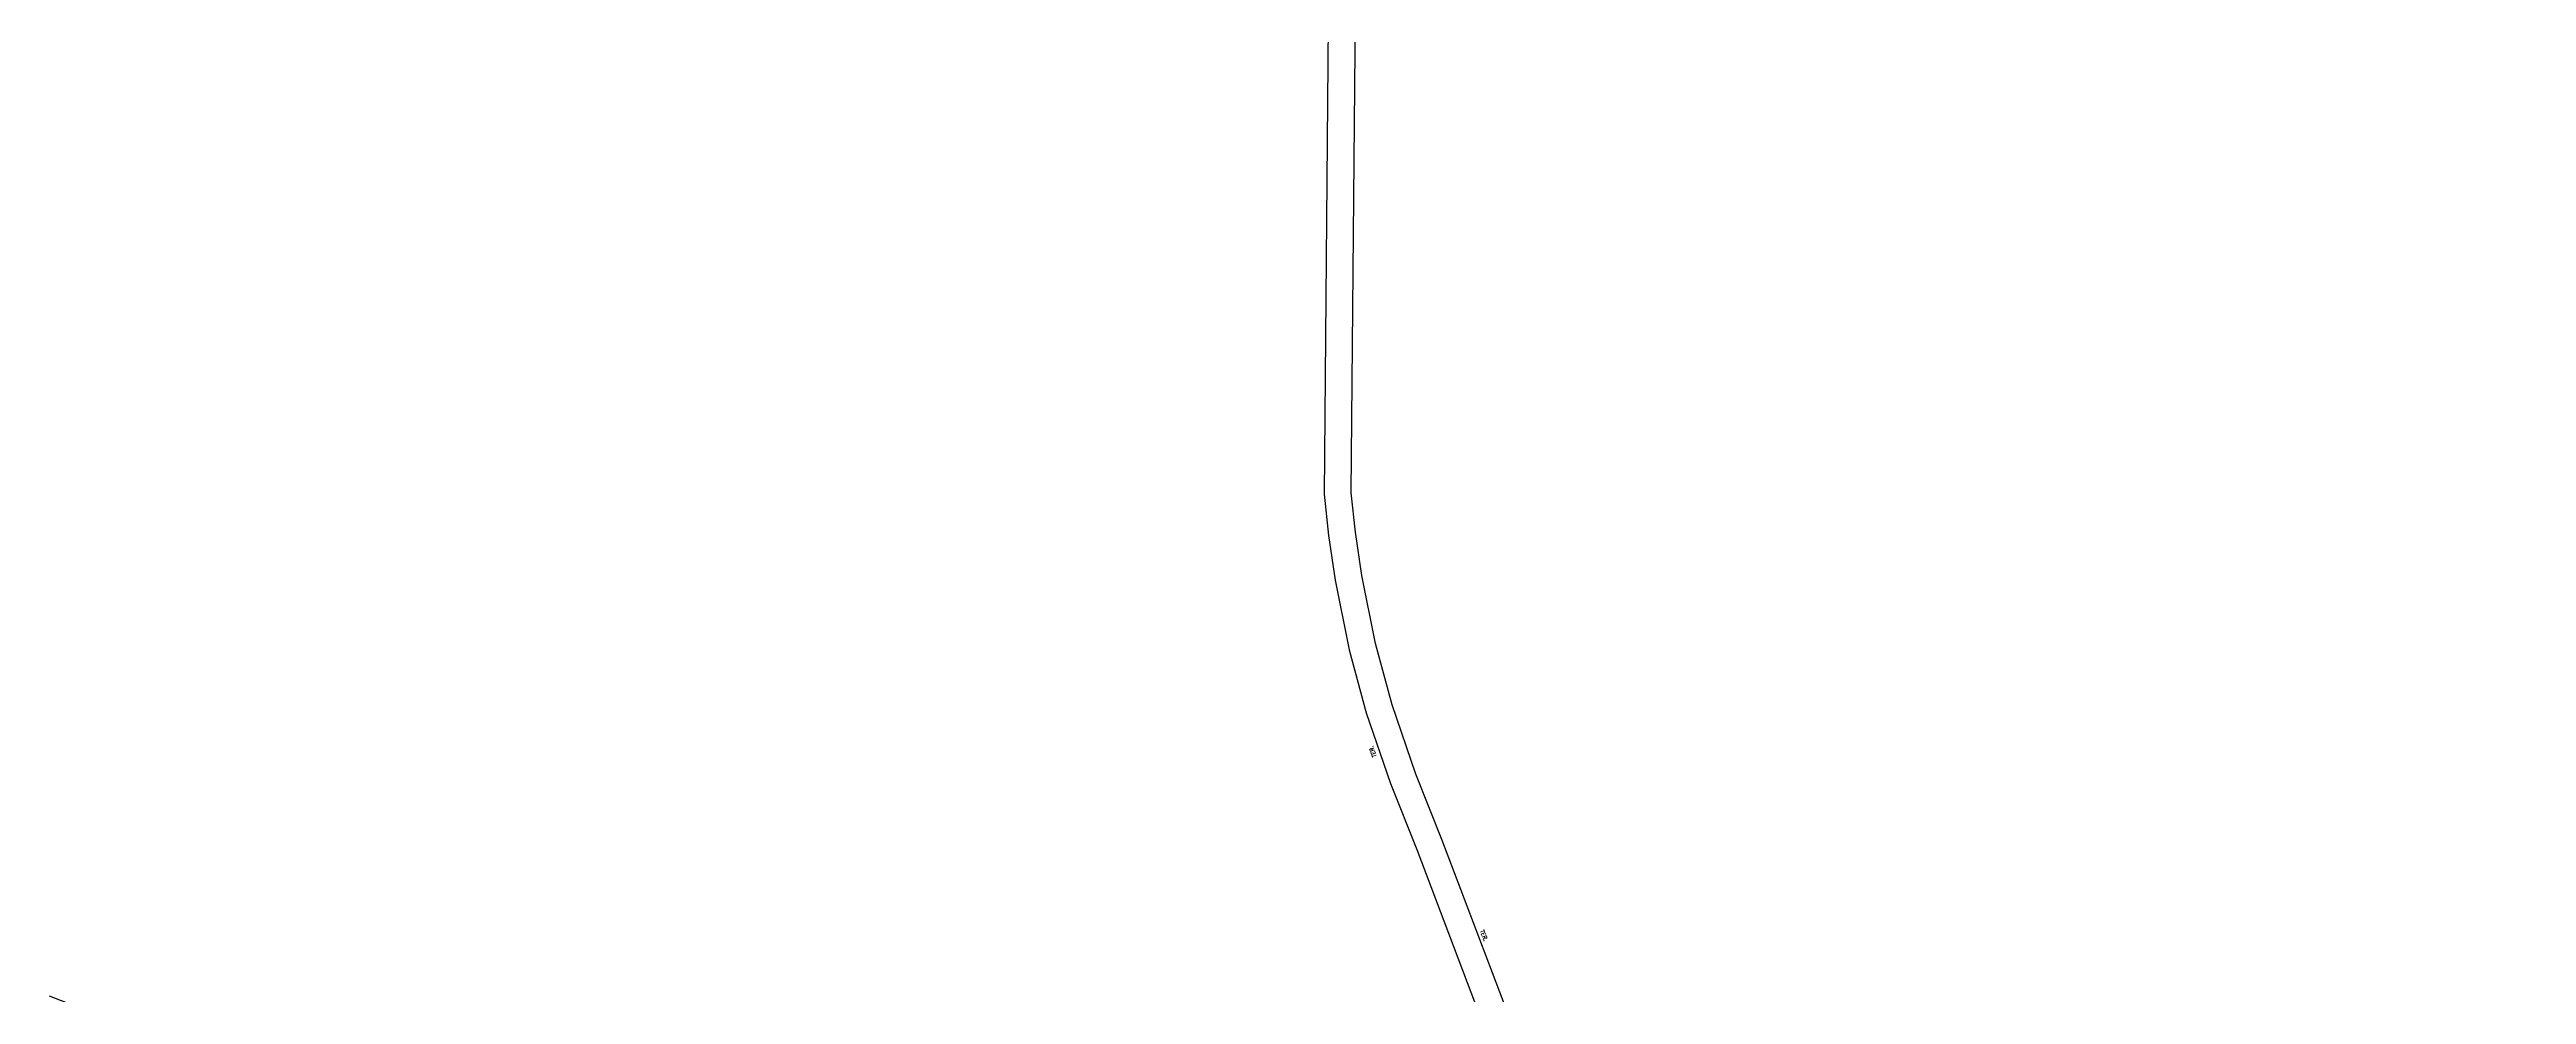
# Model space of a CAD drawing. Extents: x 714896 to 749292, y 8417558 to 8447149.
# Drawn here: x 737179 to 738094, y 8430053 to 8430402 of the extents above; entities that cross this region are included whole.
import ezdxf

# ---------------------------------------------------------------- set-up
doc = ezdxf.new("R2010")
doc.units = 0
doc.header["$MEASUREMENT"] = 0
doc.layers.add('QUADRA', color=6, linetype='CONTINUOUS')
doc.layers.add('TEXTO', color=7, linetype='CONTINUOUS')
doc.styles.add('ROMANS', font='ROMANS.SHX', dxfattribs={"height": 1.5})

msp = doc.modelspace()

# ---------------------------------------------------------------- linework, layer by layer
at = {"layer": 'QUADRA', "color": 6}
msp.add_lwpolyline([(737752.56, 8429953.8), (737711.84, 8430061.19), (737693.21, 8430110.35), (737683.55, 8430134.56), (737674.79, 8430160.14), (737668.68, 8430182.7), (737663.58, 8430207.83), (737661.23, 8430223.85), (737659.7, 8430238.42), (737662.1, 8430510.83), (737664.17, 8430579.59), (737666.59, 8430613.76), (737669.83, 8430646.16), (737700.35, 8430660.03), (738409.38, 8430694.79), (739007.51, 8430675.81)], dxfattribs=at)
at = {"layer": 'QUADRA'}
msp.add_lwpolyline([(737317.68, 8430564.94), (737317.68, 8430564.94), (737428.61, 8430513.93), (737622, 8430425), (737651.23, 8430411.56), (737649.7, 8430237.94), (737651.31, 8430222.61), (737653.73, 8430206.11), (737658.94, 8430180.4), (737665.22, 8430157.21), (737674.17, 8430131.09), (737683.89, 8430106.72), (737702.49, 8430057.65), (737743.21, 8429950.25), (737795.14, 8429813.25), (737179.23, 8430052.51)], dxfattribs=at)

# ---------------------------------------------------------------- texts
at = {"layer": 'TEXTO', "color": 7, "style": 'ROMANS'}
msp.add_text('TER.', height=1.5, rotation=109.26627, dxfattribs=at).set_placement((737669.06, 8430141.07))
at = {"layer": 'TEXTO', "style": 'ROMANS'}
msp.add_text('TER.', height=1.5, rotation=291.69324, dxfattribs=at).set_placement((737707.21, 8430076.68))

doc.saveas('drawing.dxf')
